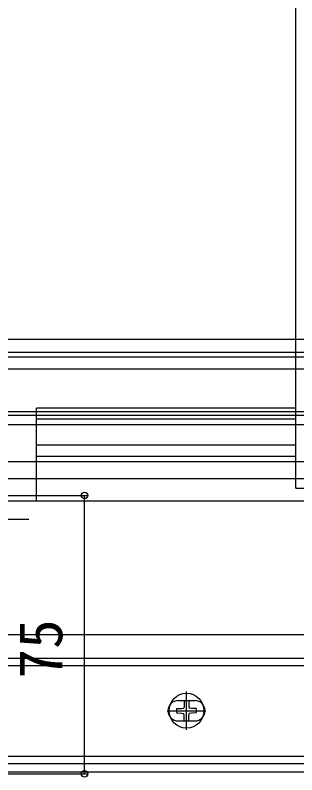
# Model space of a CAD drawing. Units: millimetres, scale not verified. Extents: x -700 to 700, y -1043 to 1037.
# Drawn here: x -355.7 to -279.8, y -912.5 to -707.8 of the extents above; entities that cross this region are included whole.
import ezdxf
from ezdxf.enums import TextEntityAlignment as Align

# ---------------------------------------------------------------- set-up
doc = ezdxf.new("R2010")
doc.units = ezdxf.units.MM
doc.header["$LTSCALE"] = 6
for name, color, linetype in [('0-4_YKK_12', 2, 'Continuous'), ('0-5_YKK_13', 4, 'Continuous'), ('0-6_YKK_D', 6, 'Continuous')]:
    doc.layers.add(name, color=color, linetype=linetype)
doc.styles.add('ＭＳ ゴシック', font='')
doc.styles.get('ＭＳ ゴシック').set_extended_font_data('MS Gothic')

msp = doc.modelspace()

# ---------------------------------------------------------------- linework, layer by layer
at = {"layer": '0-4_YKK_12'}
for p, q in [((-280, -835.2), (-280, -283.2)), ((-52.5, -798.7), (-442.5, -798.7)), ((-52.5, -800), (-442.5, -800)), ((-350, -838.7), (-350, -813.7)), ((-280, -813.7), (-350, -813.7)), ((-52.5, -814.7), (-442.5, -814.7)), ((-52.5, -815.7), (-442.5, -815.7)), ((-280, -816.7), (-350, -816.7)), ((-280, -823.7), (-350, -823.7)), ((-280, -826.7), (-350, -826.7)), ((-280, -835.2), (-215, -835.2)), ((-35, -838.7), (-460, -838.7)), ((-352, -843.7), (-388.058, -843.7)), ((-555, -874.7), (560, -874.7)), ((-459.5, -881), (-35.5, -881)), ((-459.5, -883), (-35.5, -883)), ((-311.75, -892.445), (-307.25, -892.445)), ((-311.75, -897.945), (-307.25, -897.945)), ((-459.5, -907.4), (-35.5, -907.4)), ((-459.5, -909.4), (-35.5, -909.4)), ((-35, -911.7), (-460, -911.7))]:
    msp.add_line(p, q, dxfattribs=at)
for points in [[(-52.5, -828.162), (-69, -828.162), (-423.65, -828.162), (-442.5, -828.162)], [(-52.5, -832.7), (-69, -832.7), (-423.65, -832.7), (-442.5, -832.7)]]:
    msp.add_lwpolyline(points, dxfattribs=at)
for centre, start, end in [((-311.75, -895.195), 90, 270), ((-307.25, -895.195), 270, 90)]:
    msp.add_arc(centre, 2.75, start, end, dxfattribs=at)
at = {"layer": '0-5_YKK_13'}
for p, q in [((-309.5, -900.374), (-309.5, -890.016)), ((-310.111, -893.856), (-310.23, -894.465)), ((-310.089, -892.552), (-310.111, -893.856)), ((-308.911, -892.552), (-308.889, -893.856)), ((-308.889, -893.856), (-308.77, -894.465)), ((-314.679, -895.195), (-304.321, -895.195)), ((-312.142, -894.606), (-310.838, -894.584)), ((-312.142, -895.783), (-310.838, -895.806)), ((-310.838, -894.584), (-310.23, -894.465)), ((-310.838, -895.806), (-310.23, -895.924)), ((-310.111, -896.533), (-310.23, -895.924)), ((-308.889, -896.533), (-308.77, -895.924)), ((-308.162, -894.584), (-308.77, -894.465)), ((-308.162, -895.806), (-308.77, -895.924)), ((-306.858, -894.606), (-308.162, -894.584)), ((-306.858, -895.783), (-308.162, -895.806)), ((-310.089, -897.837), (-310.111, -896.533)), ((-308.911, -897.837), (-308.889, -896.533))]:
    msp.add_line(p, q, dxfattribs=at)
for points in [[(-52.5, -795.2), (-69, -795.2), (-423.65, -795.2), (-442.5, -795.2)], [(-52.5, -803.2), (-69, -803.2), (-423.65, -803.2), (-442.5, -803.2)], [(-52.5, -818.2), (-69, -818.2), (-423.65, -818.2), (-442.5, -818.2)]]:
    msp.add_lwpolyline(points, dxfattribs=at)
msp.add_circle((-309.5, -895.195), 4.708, dxfattribs=at)
for start, end in [(77.44414, 102.55586), (167.44414, 192.55586), (347.44414, 12.55586), (257.44414, 282.55586)]:
    msp.add_arc((-309.5, -895.195), 2.707, start, end, dxfattribs=at)
at = {"layer": '0-6_YKK_D'}
for p, q in [((-459.3, -837.2), (-336, -837.2)), ((-337, -912.2), (-337, -837.2)), ((-459.3, -912.2), (-336, -912.2))]:
    msp.add_line(p, q, dxfattribs=at)
for centre in [(-337, -837.2), (-337, -912.2)]:
    msp.add_circle(centre, 0.85, dxfattribs=at)

# ---------------------------------------------------------------- texts
at = {"layer": '0-6_YKK_D', "style": 'ＭＳ ゴシック'}
msp.add_text('75', height=11.73, rotation=90, dxfattribs=at).set_placement((-339.5, -886.518), align=Align.BOTTOM_LEFT)

doc.saveas('drawing.dxf')
